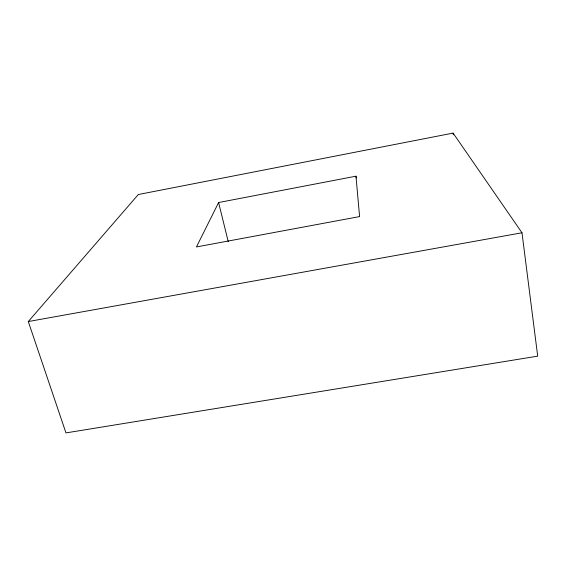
<?xml version="1.0" encoding="UTF-8"?>
<svg xmlns="http://www.w3.org/2000/svg" width="566" height="566" viewBox="0 0 566 566"><rect width="100%" height="100%" fill="white"/><g stroke="black" fill="none" stroke-linecap="round" stroke-linejoin="round"><path stroke-width="0.85" d="M218.603 202.536L196.452 246.946L359.594 216.587L355.964 176.189L218.603 202.536L228.247 241.668M28.3 321.545L138.309 194.527L453.097 133.095L521.993 232.782L537.7 356.148L65.96 432.905L28.3 321.545L521.993 232.782M355.964 176.189L356.29 177.922M453.097 133.095L453.359 134.842"/></g></svg>
